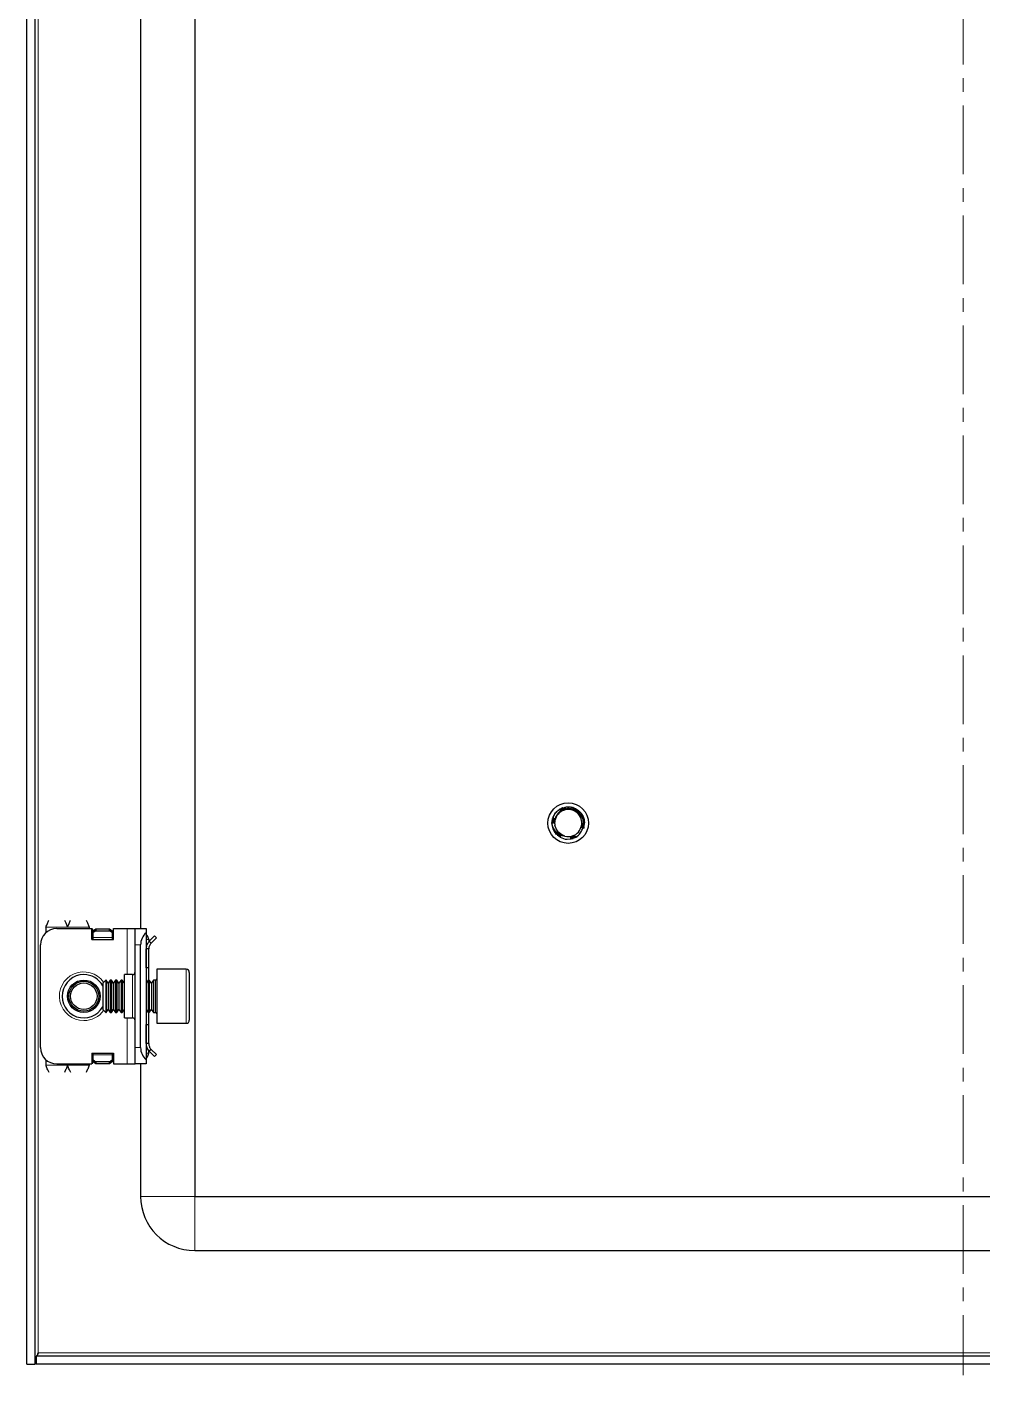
# Model space of a CAD drawing. Header units: millimetres. Extents: x 162 to 1298, y -979 to 1409.
# Drawn here: x 952.2 to 1128.6, y -869 to -619.8 of the extents above; entities that cross this region are included whole.
import ezdxf

# ---------------------------------------------------------------- set-up
doc = ezdxf.new("R2010")
doc.units = ezdxf.units.MM
doc.linetypes.add('CENTERX2', pattern=[20.32, 12.7, -2.54, 2.54, -2.54])
doc.layers.add('FORMAT', color=7, linetype='Continuous')

msp = doc.modelspace()

# ---------------------------------------------------------------- linework, layer by layer
at = {"color": 7, "linetype": 'Continuous', "lineweight": 25}
for p, q in [((952.15, -866.95), (952.15, 1294.05)), ((953.65, -866.95), (953.65, 1294.05)), ((983.15, 1263.05), (983.15, -835.95)), ((973.15, -111.45), (973.15, -786.45)), ((1049.91, -765.02), (1050.03, -764.83)), ((1051.55, -764.01), (1051.51, -764.02)), ((1052.69, -764), (1052.65, -763.99)), ((1052.87, -764.04), (1052.83, -764.03)), ((1053.05, -764.09), (1053.01, -764.08)), ((1053.23, -764.15), (1053.19, -764.13)), ((1053.59, -764.32), (1053.54, -764.29)), ((1053.59, -764.32), (1053.58, -764.42)), ((1053.59, -764.32), (1053.73, -764.43)), ((1053.76, -764.42), (1053.72, -764.39)), ((1053.93, -764.54), (1053.89, -764.51)), ((1053.93, -764.54), (1054.14, -764.72)), ((1054.1, -764.66), (1054.06, -764.63)), ((1054.24, -764.8), (1054.21, -764.77)), ((1049.15, -766.95), (1049.15, -766.95)), ((1049.16, -766.75), (1049.22, -766.44)), ((1049.16, -766.75), (1049.16, -766.8)), ((1049.18, -766.55), (1049.17, -766.6)), ((1049.21, -766.35), (1049.21, -766.39)), ((1049.26, -766.15), (1049.25, -766.2)), ((1049.32, -765.97), (1049.3, -766.01)), ((1049.37, -765.83), (1049.47, -765.65)), ((1049.38, -765.84), (1049.49, -765.65)), ((1049.89, -764.99), (1050.05, -764.86)), ((1054.38, -764.94), (1054.35, -764.91)), ((1054.97, -765.91), (1054.96, -765.9)), ((1055.03, -766.09), (1055.01, -766.05)), ((1055.07, -766.27), (1055.06, -766.22)), ((1055.11, -766.45), (1055.1, -766.41)), ((1055.14, -766.64), (1055.13, -766.6)), ((1055.15, -766.84), (1055.13, -767.08)), ((1055.14, -767.25), (1055.14, -767.2)), ((1055.15, -766.84), (1055.15, -766.79)), ((1055.15, -767.04), (1055.15, -766.99)), ((1049.86, -767.82), (1049.7, -767.41)), ((1049.99, -769.03), (1049.87, -768.9)), ((1049.88, -768.91), (1049.9, -768.93)), ((1049.99, -769.03), (1050.02, -769.07)), ((1050.13, -769.17), (1050.17, -769.2)), ((1050.29, -769.3), (1050.33, -769.33)), ((1050.46, -769.43), (1050.5, -769.45)), ((1053.03, -769.82), (1053.08, -769.8)), ((1053.23, -769.75), (1053.27, -769.73)), ((1053.6, -769.58), (1053.38, -769.66)), ((1053.42, -769.67), (1053.46, -769.65)), ((1053.78, -769.47), (1053.57, -769.59)), ((1053.6, -769.51), (1053.64, -769.55)), ((1053.6, -769.58), (1053.64, -769.55)), ((1055.07, -767.66), (1054.99, -767.89)), ((1055.02, -767.84), (1055.03, -767.8)), ((1055.07, -767.66), (1055.08, -767.61)), ((1055.11, -767.46), (1055.12, -767.41)), ((1051.96, -769.94), (1052.7, -769.88)), ((1052.84, -769.87), (1052.89, -769.86)), ((955.65, -786.2), (955.65, -787.22)), ((957.65, -786.45), (964.15, -786.45)), ((963.65, -786.2), (963.65, -786.45)), ((964.15, -788.45), (964.15, -786.45)), ((964.35, -786.57), (964.15, -786.57)), ((964.35, -788.45), (964.35, -786.57)), ((964.4, -786.83), (964.9, -786.48)), ((964.9, -786.83), (964.4, -787.18)), ((964.4, -787.18), (964.4, -786.83)), ((964.4, -788.1), (964.4, -787.18)), ((964.9, -786.48), (964.9, -786.83)), ((964.9, -786.48), (967.4, -786.48)), ((964.9, -786.83), (967.4, -786.83)), ((967.4, -786.83), (967.4, -786.48)), ((967.4, -786.48), (967.9, -786.83)), ((967.9, -787.18), (967.4, -786.83)), ((967.9, -786.83), (967.9, -787.18)), ((967.9, -787.18), (967.9, -788.1)), ((968.15, -788.45), (968.15, -786.45)), ((968.15, -786.45), (970.65, -786.45)), ((970.65, -786.45), (972.15, -786.45)), ((972.15, -786.45), (974.15, -786.45)), ((972.15, -789.45), (972.15, -786.45)), ((974.15, -786.45), (974.15, -787.22)), ((974.15, -787.22), (974.15, -810.69)), ((954.65, -808.45), (954.65, -789.45)), ((964.15, -788.45), (968.15, -788.45)), ((964.4, -788.45), (964.4, -788.1)), ((967.9, -788.1), (967.9, -788.45)), ((972.15, -808.45), (972.15, -789.45)), ((973.15, -808.45), (973.15, -789.45)), ((974.15, -787.54), (974.36, -787.74)), ((974.65, -788.45), (974.65, -788.91)), ((974.74, -788.79), (975.71, -787.81)), ((975.09, -789.14), (974.74, -788.79)), ((975.09, -789.14), (976.07, -788.17)), ((975.71, -787.81), (976.07, -788.17)), ((974.65, -790.2), (974.15, -790.2)), ((974.15, -793.7), (974.15, -790.2)), ((974.65, -793.7), (974.65, -790.2)), ((974.65, -793.7), (974.15, -793.7)), ((974.65, -795.95), (974.65, -793.7)), ((981.55, -793.95), (976.15, -793.95)), ((976.15, -793.95), (976.15, -803.95)), ((982.15, -794.55), (982.15, -803.35)), ((966.71, -795.95), (966.15, -796.51)), ((966.15, -796.51), (966.15, -801.4)), ((966.76, -795.95), (966.71, -795.95)), ((966.71, -795.95), (966.71, -801.95)), ((967.15, -796.51), (966.76, -795.95)), ((966.76, -795.95), (966.76, -801.48)), ((967.54, -795.95), (967.15, -796.51)), ((967.15, -796.51), (967.15, -801.01)), ((967.76, -795.95), (967.54, -795.95)), ((967.54, -795.95), (967.54, -801.48)), ((968.15, -796.51), (967.76, -795.95)), ((967.76, -795.95), (967.76, -801.48)), ((968.54, -795.95), (968.15, -796.51)), ((968.15, -796.51), (968.15, -801.01)), ((968.76, -795.95), (968.54, -795.95)), ((968.54, -795.95), (968.54, -801.48)), ((969.15, -796.51), (968.76, -795.95)), ((968.76, -795.95), (968.76, -801.48)), ((969.54, -795.95), (969.15, -796.51)), ((969.15, -796.51), (969.15, -801.01)), ((969.76, -795.95), (969.54, -795.95)), ((969.54, -795.95), (969.54, -801.48)), ((970.15, -796.51), (969.76, -795.95)), ((969.76, -795.95), (969.76, -801.48)), ((971.65, -794.95), (970.15, -794.95)), ((970.15, -802.95), (970.15, -794.95)), ((974.54, -795.95), (974.15, -796.51)), ((974.76, -795.95), (974.54, -795.95)), ((974.54, -795.95), (974.54, -801.48)), ((975.15, -796.51), (974.76, -795.95)), ((974.76, -795.95), (974.76, -801.48)), ((975.54, -795.95), (975.15, -796.51)), ((975.15, -796.51), (975.15, -801.01)), ((975.9, -795.95), (975.54, -795.95)), ((975.54, -795.95), (975.54, -801.48)), ((966.15, -801.4), (966.71, -801.95)), ((966.71, -801.95), (966.76, -801.95)), ((966.76, -801.95), (967.15, -801.4)), ((966.76, -801.48), (966.76, -801.95)), ((967.15, -801.01), (967.15, -801.4)), ((967.15, -801.4), (967.54, -801.95)), ((967.54, -801.48), (967.54, -801.95)), ((967.54, -801.95), (967.76, -801.95)), ((967.76, -801.95), (968.15, -801.4)), ((967.76, -801.48), (967.76, -801.95)), ((968.15, -801.01), (968.15, -801.4)), ((968.15, -801.4), (968.54, -801.95)), ((968.54, -801.48), (968.54, -801.95)), ((968.54, -801.95), (968.76, -801.95)), ((968.76, -801.95), (969.15, -801.4)), ((968.76, -801.48), (968.76, -801.95)), ((969.15, -801.01), (969.15, -801.4)), ((969.15, -801.4), (969.54, -801.95)), ((969.54, -801.48), (969.54, -801.95)), ((969.54, -801.95), (969.76, -801.95)), ((969.76, -801.95), (970.15, -801.4)), ((969.76, -801.48), (969.76, -801.95)), ((974.15, -801.4), (974.54, -801.95)), ((974.54, -801.48), (974.54, -801.95)), ((974.54, -801.95), (974.76, -801.95)), ((974.65, -804.2), (974.65, -801.95)), ((974.76, -801.95), (975.15, -801.4)), ((974.76, -801.48), (974.76, -801.95)), ((975.15, -801.01), (975.15, -801.4)), ((975.15, -801.4), (975.54, -801.95)), ((975.54, -801.48), (975.54, -801.95)), ((975.54, -801.95), (975.9, -801.95)), ((970.15, -802.95), (971.65, -802.95)), ((974.15, -804.2), (974.65, -804.2)), ((974.15, -807.7), (974.15, -804.2)), ((974.65, -807.7), (974.65, -804.2)), ((976.15, -803.95), (981.55, -803.95)), ((964.15, -809.45), (964.15, -811.45)), ((964.15, -809.45), (968.15, -809.45)), ((964.35, -811.33), (964.35, -809.45)), ((964.4, -809.8), (964.4, -809.45)), ((967.9, -809.45), (967.9, -809.8)), ((968.15, -809.45), (968.15, -811.45)), ((972.15, -811.45), (972.15, -808.45)), ((974.65, -807.7), (974.15, -807.7)), ((974.65, -809.45), (974.65, -809.06)), ((975.09, -808.76), (974.74, -809.12)), ((974.74, -809.12), (975.71, -810.09)), ((975.09, -808.76), (976.07, -809.74)), ((955.65, -810.69), (955.65, -811.7)), ((957.65, -811.45), (964.15, -811.45)), ((963.65, -811.45), (963.65, -811.7)), ((964.15, -811.33), (964.35, -811.33)), ((964.4, -810.72), (964.4, -809.8)), ((964.4, -810.72), (964.9, -811.07)), ((964.4, -811.07), (964.4, -810.72)), ((964.9, -811.43), (964.4, -811.07)), ((967.4, -811.07), (964.9, -811.07)), ((964.9, -811.07), (964.9, -811.43)), ((967.4, -811.43), (964.9, -811.43)), ((967.4, -811.07), (967.9, -810.72)), ((967.4, -811.43), (967.4, -811.07)), ((967.9, -811.07), (967.4, -811.43)), ((967.9, -809.8), (967.9, -810.72)), ((967.9, -810.72), (967.9, -811.07)), ((968.15, -811.45), (970.65, -811.45)), ((970.65, -811.45), (972.15, -811.45)), ((974.15, -811.45), (972.15, -811.45)), ((973.15, -811.45), (973.15, -835.95)), ((974.36, -810.16), (974.15, -810.37)), ((974.15, -810.69), (974.15, -811.45)), ((975.71, -810.09), (976.07, -809.74)), ((983.15, -835.95), (1267.15, -835.95)), ((983.15, -845.95), (1267.15, -845.95)), ((952.15, -866.95), (953.65, -866.95)), ((953.85, -865.45), (953.85, -866.95)), ((1296.45, -865.45), (953.85, -865.45)), ((1296.45, -866.95), (953.85, -866.95)), ((954.01, -865.45), (954.25, -864.85))]:
    msp.add_line(p, q, dxfattribs=at)
at = {"color": 8, "linetype": 'Continuous', "lineweight": 18}
for p, q in [((954.25, -864.85), (954.25, 1291.95)), ((955.65, -786.2), (959.65, -786.2)), ((959.65, -786.2), (963.65, -786.2)), ((970.65, -794.95), (970.65, -786.45)), ((967.9, -788.1), (964.4, -788.1)), ((973.15, -789.45), (972.15, -789.45)), ((974.15, -787.95), (974.36, -787.74)), ((974.15, -788.45), (974.65, -788.45)), ((981.55, -803.95), (981.55, -793.95)), ((971.65, -802.95), (971.65, -794.95)), ((975.9, -797.33), (975.9, -795.95)), ((975.9, -801.95), (975.9, -797.33)), ((970.65, -811.45), (970.65, -802.95)), ((972.15, -808.45), (973.15, -808.45)), ((974.15, -809.45), (974.65, -809.45)), ((955.65, -811.7), (959.65, -811.7)), ((963.65, -811.7), (959.65, -811.7)), ((964.4, -809.8), (967.9, -809.8)), ((974.15, -809.95), (974.36, -810.16)), ((983.15, -835.95), (973.15, -835.95)), ((983.15, -835.95), (983.15, -845.95)), ((1296.05, -864.85), (954.25, -864.85))]:
    msp.add_line(p, q, dxfattribs=at)
at = {"color": 7, "linetype": 'Continuous', "lineweight": 25}
for centre, radius in [((1052.15, -766.95), 3.75), ((962.65, -798.95), 3), ((962.65, -798.95), 2.76), ((962.65, -798.95), 2.45)]:
    msp.add_circle(centre, radius, dxfattribs=at)
for centre, radius, start, end in [((1052.15, -766.95), 2.5, 108.5944, 168.5944), ((1052.15, -766.95), 2.5, 48.5944, 108.5944), ((1052.15, -766.95), 3, 180, 220.7437), ((1052.15, -766.95), 2.5, 168.5944, 190.5165), ((1052.15, -766.95), 2.5, 348.5944, 48.5944), ((1052.15, -766.95), 3, 239.9286, 266.2193), ((1052.15, -766.95), 2.5, 255.8881, 288.5944), ((1052.15, -766.95), 2.5, 288.5944, 348.5944), ((957.65, -789.45), 3, 90, 180), ((976.15, -789.45), 3, 131.8103, 180), ((973.65, -788.45), 1, 360, 45), ((971.65, -794.45), 0.5, 270, 0), ((981.55, -794.55), 0.6, 0, 90), ((962.65, -798.95), 4, 90, 331.045), ((962.65, -798.95), 4, 28.955, 90), ((975.9, -795.7), 0.25, 270, 0), ((975.9, -802.2), 0.25, 360, 90), ((971.65, -803.45), 0.5, 360, 90), ((981.55, -803.35), 0.6, 270, 360), ((957.65, -808.45), 3, 180, 270), ((976.15, -808.45), 3, 180, 228.1897), ((973.65, -809.45), 1, 315, 360), ((983.15, -835.95), 10, 180, 270)]:
    msp.add_arc(centre, radius, start, end, dxfattribs=at)
at = {"color": 8, "linetype": 'Continuous', "lineweight": 18}
for start, end in [(35.4622, 270), (270, 324.5378)]:
    msp.add_arc((962.65, -798.95), 4.5, start, end, dxfattribs=at)
at = {"color": 7, "linetype": 'Continuous', "lineweight": 25}
for points, knots in [([(1049.32, -765.97), (1049.53, -765.55), (1049.84, -764.9), (1050.43, -764.5), (1050.63, -764.37)], [0, 0, 0, 0, 0.657042, 1, 1, 1, 1]), ([(1049.6, -765.43), (1049.62, -765.38), (1049.73, -765.08), (1049.97, -764.87), (1050.18, -764.7)], [0, 0, 0, 0, 0.171865, 1, 1, 1, 1]), ([(1050.99, -764.59), (1050.93, -764.63), (1050.61, -764.81), (1050.11, -765.28), (1049.81, -765.86), (1049.72, -766.2), (1049.7, -766.26)], [0, 0, 0, 0, 0.104785, 0.513079, 0.918136, 1, 1, 1, 1]), ([(1050.15, -764.72), (1050.14, -764.73), (1050.13, -764.74), (1050.12, -764.75), (1050.11, -764.75)], [0, 0, 0, 0, 0.485158, 1, 1, 1, 1]), ([(1050.29, -764.6), (1050.28, -764.6), (1050.27, -764.61), (1050.26, -764.62), (1050.25, -764.63)], [0, 0, 0, 0, 0.4845464, 1, 1, 1, 1]), ([(1050.45, -764.48), (1050.44, -764.49), (1050.43, -764.5), (1050.41, -764.51), (1050.41, -764.51)], [0, 0, 0, 0, 0.4826873, 1, 1, 1, 1]), ([(1050.45, -764.48), (1050.46, -764.48), (1050.51, -764.44), (1050.56, -764.42), (1050.61, -764.4)], [0, 0, 0, 0, 0.230751, 1, 1, 1, 1]), ([(1050.62, -764.37), (1050.61, -764.38), (1050.6, -764.39), (1050.58, -764.4), (1050.57, -764.4)], [0, 0, 0, 0, 0.4801941, 1, 1, 1, 1]), ([(1050.62, -764.37), (1050.65, -764.39), (1050.71, -764.43), (1050.78, -764.5), (1050.81, -764.55), (1050.83, -764.57)], [0, 0, 0, 0, 0.362858, 0.693435, 1, 1, 1, 1]), ([(1050.98, -764.64), (1050.96, -764.63), (1050.92, -764.62), (1050.86, -764.59), (1050.78, -764.54), (1050.69, -764.47), (1050.65, -764.41), (1050.63, -764.37)], [0, 0, 0, 0, 0.084477, 0.253367, 0.470159, 0.686909, 1, 1, 1, 1]), ([(1050.8, -764.28), (1050.79, -764.28), (1050.77, -764.29), (1050.76, -764.29), (1050.75, -764.3)], [0, 0, 0, 0, 0.477867, 1, 1, 1, 1]), ([(1050.91, -764.58), (1050.91, -764.56), (1050.9, -764.51), (1050.86, -764.44), (1050.81, -764.36), (1050.77, -764.32), (1050.75, -764.3)], [0, 0, 0, 0, 0.154183, 0.462567, 0.728091, 1, 1, 1, 1]), ([(1050.8, -764.28), (1050.83, -764.3), (1050.88, -764.34), (1050.95, -764.41), (1050.99, -764.49), (1051.02, -764.55), (1051.03, -764.59), (1051.03, -764.6)], [0, 0, 0, 0, 0.260762, 0.494805, 0.723794, 0.94279, 1, 1, 1, 1]), ([(1050.98, -764.19), (1050.98, -764.19), (1050.96, -764.2), (1050.95, -764.2), (1050.94, -764.21)], [0, 0, 0, 0, 0.4764859, 1, 1, 1, 1]), ([(1051.07, -764.6), (1051.07, -764.59), (1051.08, -764.53), (1051.07, -764.45), (1051.04, -764.36), (1050.99, -764.28), (1050.96, -764.23), (1050.94, -764.21)], [0, 0, 0, 0, 0.114393, 0.350182, 0.585971, 0.790611, 1, 1, 1, 1]), ([(1050.98, -764.19), (1051, -764.18), (1051.06, -764.15), (1051.13, -764.14), (1051.18, -764.13)], [0, 0, 0, 0, 0.301025, 1, 1, 1, 1]), ([(1050.98, -764.19), (1051.01, -764.21), (1051.06, -764.26), (1051.12, -764.34), (1051.16, -764.42), (1051.18, -764.5), (1051.19, -764.57), (1051.18, -764.6), (1051.18, -764.61)], [0, 0, 0, 0, 0.218347, 0.41099, 0.598711, 0.777744, 0.945667, 1, 1, 1, 1]), ([(1051.36, -764.58), (1051.34, -764.59), (1051.29, -764.6), (1051.22, -764.61), (1051.12, -764.61), (1051.05, -764.6), (1051.01, -764.59), (1050.99, -764.59)], [0, 0, 0, 0, 0.099011, 0.388276, 0.61301, 0.895384, 1, 1, 1, 1]), ([(1051.18, -764.11), (1051.17, -764.12), (1051.15, -764.12), (1051.14, -764.13), (1051.13, -764.13)], [0, 0, 0, 0, 0.476579, 1, 1, 1, 1]), ([(1051.21, -764.61), (1051.21, -764.61), (1051.22, -764.57), (1051.23, -764.5), (1051.23, -764.4), (1051.21, -764.3), (1051.18, -764.21), (1051.15, -764.16), (1051.13, -764.13)], [0, 0, 0, 0, 0.019058, 0.219488, 0.419831, 0.620151, 0.807785, 1, 1, 1, 1]), ([(1051.18, -764.11), (1051.2, -764.14), (1051.25, -764.19), (1051.29, -764.28), (1051.32, -764.36), (1051.33, -764.44), (1051.32, -764.51), (1051.31, -764.55), (1051.3, -764.57)], [0, 0, 0, 0, 0.213002, 0.396975, 0.575181, 0.744364, 0.902779, 1, 1, 1, 1]), ([(1051.37, -764.06), (1051.36, -764.06), (1051.35, -764.06), (1051.33, -764.07), (1051.32, -764.07)], [0, 0, 0, 0, 0.478977, 1, 1, 1, 1]), ([(1051.33, -764.57), (1051.34, -764.54), (1051.36, -764.49), (1051.38, -764.4), (1051.38, -764.31), (1051.38, -764.2), (1051.34, -764.12), (1051.32, -764.07)], [0, 0, 0, 0, 0.147065, 0.321231, 0.495346, 0.669443, 1, 1, 1, 1]), ([(1051.62, -764.35), (1051.61, -764.36), (1051.59, -764.41), (1051.53, -764.49), (1051.44, -764.55), (1051.38, -764.57), (1051.36, -764.58)], [0, 0, 0, 0, 0.153621, 0.528305, 0.811762, 1, 1, 1, 1]), ([(1051.37, -764.06), (1051.39, -764.09), (1051.42, -764.14), (1051.45, -764.23), (1051.47, -764.31), (1051.46, -764.39), (1051.45, -764.47), (1051.42, -764.52), (1051.4, -764.56), (1051.39, -764.57)], [0, 0, 0, 0, 0.195461, 0.359649, 0.517607, 0.666788, 0.806268, 0.936243, 1, 1, 1, 1]), ([(1051.44, -764.51), (1051.44, -764.51), (1051.48, -764.47), (1051.51, -764.39), (1051.53, -764.27), (1051.54, -764.18), (1051.53, -764.1), (1051.52, -764.05), (1051.51, -764.02)], [0, 0, 0, 0, 0.0013127, 0.3095816, 0.4937306, 0.6778354, 0.8376628, 1, 1, 1, 1]), ([(1051.55, -764.01), (1051.57, -764.04), (1051.59, -764.09), (1051.61, -764.18), (1051.61, -764.26), (1051.59, -764.33), (1051.56, -764.42), (1051.51, -764.48), (1051.48, -764.52)], [0, 0, 0, 0, 0.162579, 0.32416, 0.478216, 0.623372, 0.759205, 1, 1, 1, 1]), ([(1051.48, -764.52), (1051.5, -764.5), (1051.55, -764.46), (1051.59, -764.4), (1051.62, -764.36), (1051.62, -764.35)], [0, 0, 0, 0, 0.41332, 0.833507, 1, 1, 1, 1]), ([(1051.51, -764.03), (1051.53, -764.02), (1051.65, -763.98), (1051.78, -763.97), (1051.89, -763.96)], [0, 0, 0, 0, 0.169871, 1, 1, 1, 1]), ([(1051.55, -764.01), (1051.58, -764.01), (1051.91, -763.94), (1052.54, -763.93), (1053.2, -764.12), (1053.54, -764.29), (1053.6, -764.32)], [0, 0, 0, 0, 0.044285, 0.46488, 0.894202, 1, 1, 1, 1]), ([(1053.6, -764.63), (1053.54, -764.6), (1053.21, -764.42), (1052.54, -764.24), (1051.92, -764.28), (1051.62, -764.35), (1051.62, -764.35)], [0, 0, 0, 0, 0.102158, 0.551599, 0.99962, 1, 1, 1, 1]), ([(1051.99, -763.98), (1052.05, -763.97), (1052.22, -763.94), (1052.39, -763.96), (1052.5, -763.97)], [0, 0, 0, 0, 0.399625, 1, 1, 1, 1]), ([(1052.65, -764.01), (1052.7, -764.01), (1052.85, -764.02), (1052.99, -764.07), (1053.09, -764.1)], [0, 0, 0, 0, 0.3533163, 1, 1, 1, 1]), ([(1053.52, -764.61), (1053.52, -764.6), (1053.52, -764.57), (1053.53, -764.5), (1053.55, -764.41), (1053.59, -764.35), (1053.6, -764.32)], [0, 0, 0, 0, 0.058255, 0.305509, 0.64716, 1, 1, 1, 1]), ([(1053.6, -764.63), (1053.62, -764.61), (1053.66, -764.56), (1053.7, -764.48), (1053.71, -764.42), (1053.72, -764.39)], [0, 0, 0, 0, 0.3515094, 0.6718605, 1, 1, 1, 1]), ([(1053.81, -765.08), (1053.8, -765.07), (1053.76, -765.03), (1053.71, -764.97), (1053.66, -764.89), (1053.63, -764.8), (1053.61, -764.71), (1053.6, -764.66), (1053.6, -764.63)], [0, 0, 0, 0, 0.066273, 0.267344, 0.423096, 0.618734, 0.814089, 1, 1, 1, 1]), ([(1053.76, -764.42), (1053.76, -764.46), (1053.75, -764.52), (1053.72, -764.62), (1053.68, -764.7), (1053.64, -764.75), (1053.62, -764.77), (1053.62, -764.77)], [0, 0, 0, 0, 0.275174, 0.522846, 0.765225, 0.99702, 1, 1, 1, 1]), ([(1053.64, -764.82), (1053.65, -764.81), (1053.69, -764.79), (1053.75, -764.74), (1053.82, -764.67), (1053.86, -764.59), (1053.88, -764.53), (1053.89, -764.51)], [0, 0, 0, 0, 0.084965, 0.329338, 0.573716, 0.784411, 1, 1, 1, 1]), ([(1053.93, -764.54), (1053.93, -764.57), (1053.92, -764.64), (1053.88, -764.73), (1053.83, -764.81), (1053.76, -764.86), (1053.72, -764.9), (1053.69, -764.91), (1053.68, -764.92)], [0, 0, 0, 0, 0.222831, 0.420099, 0.612409, 0.79585, 0.967895, 1, 1, 1, 1]), ([(1053.7, -764.94), (1053.7, -764.94), (1053.73, -764.94), (1053.8, -764.91), (1053.88, -764.85), (1053.96, -764.79), (1054.02, -764.72), (1054.04, -764.66), (1054.06, -764.63)], [0, 0, 0, 0, 0.0026927, 0.2082095, 0.4136415, 0.6190567, 0.807274, 1, 1, 1, 1]), ([(1054.1, -764.66), (1054.08, -764.7), (1054.07, -764.76), (1054.02, -764.85), (1053.96, -764.91), (1053.89, -764.96), (1053.84, -765), (1053.8, -765), (1053.79, -765.01)], [0, 0, 0, 0, 0.219212, 0.409339, 0.593597, 0.768568, 0.932394, 1, 1, 1, 1]), ([(1053.8, -765.03), (1053.83, -765.02), (1053.9, -765.01), (1053.99, -764.97), (1054.07, -764.92), (1054.15, -764.85), (1054.19, -764.8), (1054.21, -764.77)], [0, 0, 0, 0, 0.190996, 0.383798, 0.576553, 0.78528, 1, 1, 1, 1]), ([(1054.24, -764.8), (1054.23, -764.83), (1054.2, -764.89), (1054.14, -764.97), (1054.08, -765.02), (1054.01, -765.06), (1053.94, -765.09), (1053.89, -765.09), (1053.87, -765.09)], [0, 0, 0, 0, 0.211659, 0.390361, 0.562352, 0.724819, 0.876696, 1, 1, 1, 1]), ([(1049.64, -766.66), (1049.64, -766.68), (1049.62, -766.71), (1049.58, -766.76), (1049.53, -766.81), (1049.46, -766.86), (1049.38, -766.91), (1049.3, -766.93), (1049.22, -766.95), (1049.18, -766.95), (1049.15, -766.95)], [0, 0, 0, 0, 0.060221, 0.18113, 0.301988, 0.42281, 0.589437, 0.75603, 0.87711, 1, 1, 1, 1]), ([(1049.15, -766.96), (1049.15, -766.91), (1049.15, -766.83), (1049.17, -766.76), (1049.17, -766.73)], [0, 0, 0, 0, 0.659859, 1, 1, 1, 1]), ([(1049.15, -766.96), (1049.18, -766.94), (1049.25, -766.91), (1049.34, -766.88), (1049.4, -766.88), (1049.43, -766.88)], [0, 0, 0, 0, 0.371226, 0.708872, 1, 1, 1, 1]), ([(1050.08, -768.73), (1050.06, -768.71), (1049.81, -768.49), (1049.47, -768.03), (1049.23, -767.42), (1049.17, -767.07), (1049.15, -766.95)], [0, 0, 0, 0, 0.050685, 0.485619, 0.826643, 1, 1, 1, 1]), ([(1049.16, -766.75), (1049.19, -766.74), (1049.26, -766.71), (1049.35, -766.69), (1049.44, -766.69), (1049.53, -766.71), (1049.57, -766.73), (1049.6, -766.74)], [0, 0, 0, 0, 0.235039, 0.445532, 0.651268, 0.847853, 1, 1, 1, 1]), ([(1049.51, -766.82), (1049.48, -766.81), (1049.42, -766.79), (1049.33, -766.78), (1049.24, -766.78), (1049.19, -766.8), (1049.16, -766.8)], [0, 0, 0, 0, 0.237597, 0.516729, 0.755527, 1, 1, 1, 1]), ([(1049.62, -766.71), (1049.59, -766.69), (1049.54, -766.65), (1049.45, -766.61), (1049.35, -766.59), (1049.26, -766.58), (1049.2, -766.59), (1049.17, -766.6)], [0, 0, 0, 0, 0.189173, 0.404697, 0.62022, 0.807935, 1, 1, 1, 1]), ([(1049.18, -766.55), (1049.21, -766.54), (1049.28, -766.52), (1049.38, -766.51), (1049.47, -766.52), (1049.55, -766.54), (1049.61, -766.57), (1049.64, -766.6), (1049.65, -766.61)], [0, 0, 0, 0, 0.214065, 0.402363, 0.585629, 0.760234, 0.923894, 1, 1, 1, 1]), ([(1049.21, -766.35), (1049.22, -766.29), (1049.24, -766.21), (1049.27, -766.14), (1049.28, -766.12)], [0, 0, 0, 0, 0.6579883, 1, 1, 1, 1]), ([(1049.21, -766.35), (1049.25, -766.34), (1049.32, -766.33), (1049.41, -766.33), (1049.5, -766.35), (1049.57, -766.39), (1049.63, -766.43), (1049.66, -766.47), (1049.68, -766.48)], [0, 0, 0, 0, 0.208898, 0.388587, 0.562428, 0.727295, 0.881578, 1, 1, 1, 1]), ([(1049.67, -766.6), (1049.67, -766.59), (1049.64, -766.55), (1049.57, -766.5), (1049.49, -766.45), (1049.4, -766.41), (1049.3, -766.39), (1049.24, -766.39), (1049.21, -766.39)], [0, 0, 0, 0, 0.069872, 0.258455, 0.446951, 0.635422, 0.81547, 1, 1, 1, 1]), ([(1049.68, -766.45), (1049.67, -766.43), (1049.63, -766.39), (1049.57, -766.33), (1049.5, -766.28), (1049.42, -766.24), (1049.34, -766.21), (1049.28, -766.2), (1049.25, -766.2)], [0, 0, 0, 0, 0.137266, 0.30795, 0.478578, 0.649185, 0.822833, 1, 1, 1, 1]), ([(1049.26, -766.15), (1049.29, -766.15), (1049.35, -766.15), (1049.44, -766.16), (1049.52, -766.19), (1049.59, -766.24), (1049.64, -766.29), (1049.68, -766.34), (1049.7, -766.38), (1049.71, -766.4)], [0, 0, 0, 0, 0.165667, 0.330522, 0.488809, 0.638525, 0.778629, 0.909213, 1, 1, 1, 1]), ([(1049.68, -766.31), (1049.67, -766.3), (1049.65, -766.26), (1049.6, -766.19), (1049.53, -766.12), (1049.45, -766.07), (1049.38, -766.03), (1049.33, -766.02), (1049.3, -766.01)], [0, 0, 0, 0, 0.076151, 0.276704, 0.47712, 0.677473, 0.837574, 1, 1, 1, 1]), ([(1049.32, -765.97), (1049.35, -765.97), (1049.4, -765.98), (1049.48, -766.01), (1049.55, -766.05), (1049.61, -766.11), (1049.66, -766.17), (1049.69, -766.23), (1049.71, -766.28), (1049.71, -766.32), (1049.71, -766.33)], [0, 0, 0, 0, 0.154027, 0.307095, 0.452862, 0.590123, 0.718565, 0.838856, 0.95247, 1, 1, 1, 1]), ([(1049.39, -765.84), (1049.41, -765.78), (1049.44, -765.65), (1049.5, -765.54), (1049.54, -765.48)], [0, 0, 0, 0, 0.462482, 1, 1, 1, 1]), ([(1049.52, -765.56), (1049.55, -765.49), (1049.63, -765.28), (1049.79, -765.12), (1049.9, -765.02)], [0, 0, 0, 0, 0.333789, 1, 1, 1, 1]), ([(1049.64, -766.62), (1049.64, -766.73), (1049.62, -766.99), (1049.67, -767.25), (1049.7, -767.41)], [0, 0, 0, 0, 0.408521, 1, 1, 1, 1]), ([(1049.7, -766.46), (1049.7, -766.47), (1049.69, -766.51), (1049.67, -766.57), (1049.65, -766.61), (1049.64, -766.62)], [0, 0, 0, 0, 0.157682, 0.8030401, 1, 1, 1, 1]), ([(1049.7, -766.26), (1049.71, -766.3), (1049.72, -766.36), (1049.71, -766.43), (1049.7, -766.46)], [0, 0, 0, 0, 0.544473, 1, 1, 1, 1]), ([(1049.89, -764.99), (1049.88, -764.99), (1049.87, -765.01), (1049.85, -765.03), (1049.84, -765.04)], [0, 0, 0, 0, 0.296796, 1, 1, 1, 1]), ([(1050.01, -764.85), (1050.01, -764.86), (1050, -764.87), (1049.99, -764.88), (1049.98, -764.88)], [0, 0, 0, 0, 0.4842322, 1, 1, 1, 1]), ([(1054.25, -765.16), (1054.25, -765.16), (1054.22, -765.17), (1054.17, -765.19), (1054.08, -765.2), (1053.98, -765.18), (1053.88, -765.13), (1053.83, -765.09), (1053.81, -765.08)], [0, 0, 0, 0, 0.045866, 0.230744, 0.387461, 0.658246, 0.861978, 1, 1, 1, 1]), ([(1053.89, -765.11), (1053.9, -765.11), (1053.96, -765.11), (1054.06, -765.09), (1054.17, -765.05), (1054.26, -764.99), (1054.32, -764.94), (1054.35, -764.91)], [0, 0, 0, 0, 0.046579, 0.362688, 0.551736, 0.740753, 1, 1, 1, 1]), ([(1053.89, -765.14), (1053.92, -765.15), (1053.98, -765.17), (1054.08, -765.18), (1054.17, -765.18), (1054.23, -765.16), (1054.25, -765.16)], [0, 0, 0, 0, 0.251795, 0.502165, 0.752314, 1, 1, 1, 1]), ([(1054.38, -764.94), (1054.36, -764.96), (1054.33, -765.01), (1054.27, -765.07), (1054.2, -765.12), (1054.12, -765.14), (1054.05, -765.16), (1053.99, -765.16), (1053.95, -765.15), (1053.93, -765.15)], [0, 0, 0, 0, 0.169226, 0.337427, 0.497935, 0.649179, 0.790582, 0.922688, 1, 1, 1, 1]), ([(1054.99, -766.99), (1054.99, -766.92), (1054.97, -766.52), (1054.79, -765.85), (1054.42, -765.38), (1054.25, -765.16)], [0, 0, 0, 0, 0.108003, 0.585763, 1, 1, 1, 1]), ([(1054.38, -764.94), (1054.5, -765.09), (1054.78, -765.44), (1055.07, -766.1), (1055.13, -766.61), (1055.15, -766.86)], [0, 0, 0, 0, 0.274163, 0.639603, 1, 1, 1, 1]), ([(1054.46, -765.07), (1054.5, -765.11), (1054.64, -765.24), (1054.74, -765.42), (1054.8, -765.54)], [0, 0, 0, 0, 0.288707, 1, 1, 1, 1]), ([(1054.6, -767.45), (1054.61, -767.42), (1054.63, -767.34), (1054.69, -767.24), (1054.75, -767.15), (1054.82, -767.09), (1054.89, -767.04), (1054.95, -767.01), (1054.98, -766.99), (1054.99, -766.99)], [0, 0, 0, 0, 0.125166, 0.336769, 0.488675, 0.640371, 0.791962, 0.943503, 1, 1, 1, 1]), ([(1054.68, -767.27), (1054.7, -767.29), (1054.75, -767.33), (1054.84, -767.37), (1054.93, -767.4), (1055.03, -767.42), (1055.09, -767.41), (1055.12, -767.41)], [0, 0, 0, 0, 0.19243, 0.403622, 0.614801, 0.805152, 1, 1, 1, 1]), ([(1055.14, -767.25), (1055.1, -767.26), (1055.04, -767.29), (1054.94, -767.3), (1054.85, -767.3), (1054.77, -767.28), (1054.71, -767.26), (1054.69, -767.24), (1054.69, -767.24)], [0, 0, 0, 0, 0.227908, 0.430276, 0.627707, 0.816134, 0.99284, 1, 1, 1, 1]), ([(1054.76, -767.15), (1054.76, -767.15), (1054.8, -767.18), (1054.87, -767.2), (1054.96, -767.22), (1055.06, -767.22), (1055.11, -767.21), (1055.14, -767.2)], [0, 0, 0, 0, 0.050156, 0.304513, 0.55888, 0.776903, 1, 1, 1, 1]), ([(1055.15, -767.04), (1055.12, -767.06), (1055.06, -767.09), (1054.96, -767.11), (1054.88, -767.12), (1054.82, -767.11), (1054.8, -767.11)], [0, 0, 0, 0, 0.293779, 0.558982, 0.818494, 1, 1, 1, 1]), ([(1054.84, -765.65), (1054.86, -765.68), (1054.95, -765.82), (1055, -765.98), (1055.03, -766.11)], [0, 0, 0, 0, 0.192577, 1, 1, 1, 1]), ([(1054.93, -767.02), (1054.95, -767.02), (1054.99, -767.03), (1055.07, -767.02), (1055.12, -767), (1055.15, -766.99)], [0, 0, 0, 0, 0.236131, 0.613435, 1, 1, 1, 1]), ([(1055.04, -766.21), (1055.06, -766.25), (1055.12, -766.4), (1055.13, -766.56), (1055.14, -766.68)], [0, 0, 0, 0, 0.28291, 1, 1, 1, 1]), ([(1051.15, -769.18), (1051.07, -769.15), (1050.75, -768.99), (1050.24, -768.57), (1049.99, -768.07), (1049.86, -767.82)], [0, 0, 0, 0, 0.130652, 0.560007, 1, 1, 1, 1]), ([(1049.88, -768.91), (1049.9, -768.89), (1049.93, -768.84), (1049.99, -768.78), (1050.05, -768.75), (1050.08, -768.74), (1050.08, -768.73)], [0, 0, 0, 0, 0.315056, 0.630194, 0.945514, 1, 1, 1, 1]), ([(1050.44, -768.78), (1050.41, -768.77), (1050.35, -768.76), (1050.27, -768.76), (1050.19, -768.77), (1050.11, -768.79), (1050, -768.84), (1049.93, -768.89), (1049.9, -768.93)], [0, 0, 0, 0, 0.149407, 0.278563, 0.407661, 0.536722, 0.727045, 1, 1, 1, 1]), ([(1049.99, -769.03), (1050.01, -769.01), (1050.04, -768.95), (1050.1, -768.89), (1050.16, -768.84), (1050.23, -768.8), (1050.31, -768.78), (1050.38, -768.77), (1050.43, -768.78), (1050.46, -768.79)], [0, 0, 0, 0, 0.159446, 0.318034, 0.469983, 0.61348, 0.747649, 0.872856, 1, 1, 1, 1]), ([(1050.51, -768.83), (1050.5, -768.83), (1050.47, -768.83), (1050.4, -768.84), (1050.32, -768.86), (1050.23, -768.89), (1050.16, -768.93), (1050.08, -768.99), (1050.05, -769.04), (1050.02, -769.07)], [0, 0, 0, 0, 0.018281, 0.175639, 0.332896, 0.490097, 0.647274, 0.821632, 1, 1, 1, 1]), ([(1050.08, -768.73), (1050.1, -768.73), (1050.14, -768.72), (1050.23, -768.71), (1050.33, -768.72), (1050.42, -768.76), (1050.5, -768.81), (1050.58, -768.9), (1050.65, -769.02), (1050.68, -769.1), (1050.69, -769.14)], [0, 0, 0, 0, 0.073646, 0.169563, 0.351373, 0.438893, 0.519676, 0.682906, 0.8512, 1, 1, 1, 1]), ([(1050.13, -769.17), (1050.15, -769.14), (1050.17, -769.07), (1050.23, -769), (1050.29, -768.94), (1050.35, -768.89), (1050.43, -768.86), (1050.49, -768.84), (1050.52, -768.84), (1050.52, -768.84)], [0, 0, 0, 0, 0.198035, 0.367663, 0.531495, 0.686664, 0.831818, 0.981917, 1, 1, 1, 1]), ([(1050.58, -768.91), (1050.57, -768.91), (1050.53, -768.92), (1050.46, -768.94), (1050.37, -768.99), (1050.29, -769.05), (1050.22, -769.12), (1050.19, -769.17), (1050.17, -769.2)], [0, 0, 0, 0, 0.0505, 0.241124, 0.431653, 0.622154, 0.808692, 1, 1, 1, 1]), ([(1050.29, -769.3), (1050.3, -769.27), (1050.31, -769.2), (1050.36, -769.12), (1050.41, -769.04), (1050.48, -768.99), (1050.54, -768.95), (1050.58, -768.94), (1050.6, -768.93)], [0, 0, 0, 0, 0.209239, 0.392702, 0.571062, 0.740844, 0.899958, 1, 1, 1, 1]), ([(1050.65, -769.01), (1050.62, -769.03), (1050.56, -769.05), (1050.49, -769.11), (1050.42, -769.17), (1050.36, -769.25), (1050.34, -769.31), (1050.33, -769.33)], [0, 0, 0, 0, 0.172104, 0.391099, 0.610089, 0.802801, 1, 1, 1, 1]), ([(1050.46, -769.43), (1050.46, -769.39), (1050.47, -769.32), (1050.5, -769.23), (1050.55, -769.15), (1050.6, -769.09), (1050.64, -769.06), (1050.66, -769.05)], [0, 0, 0, 0, 0.240212, 0.454711, 0.664287, 0.864517, 1, 1, 1, 1]), ([(1050.69, -769.16), (1050.67, -769.18), (1050.62, -769.22), (1050.57, -769.29), (1050.52, -769.37), (1050.51, -769.43), (1050.5, -769.45)], [0, 0, 0, 0, 0.228254, 0.510351, 0.752319, 1, 1, 1, 1]), ([(1050.63, -769.54), (1050.63, -769.5), (1050.63, -769.43), (1050.66, -769.34), (1050.69, -769.28), (1050.71, -769.25), (1050.71, -769.25)], [0, 0, 0, 0, 0.357139, 0.680979, 0.998183, 1, 1, 1, 1]), ([(1050.69, -769.14), (1050.69, -769.15), (1050.7, -769.2), (1050.71, -769.28), (1050.71, -769.37), (1050.69, -769.46), (1050.66, -769.52), (1050.65, -769.55)], [0, 0, 0, 0, 0.113604, 0.31095, 0.508229, 0.75166, 1, 1, 1, 1]), ([(1051.54, -769.38), (1051.26, -769.32), (1050.96, -769.27), (1050.7, -769.14), (1050.69, -769.14)], [0, 0, 0, 0, 0.965671, 1, 1, 1, 1]), ([(1051.54, -769.38), (1051.45, -769.34), (1051.31, -769.28), (1051.19, -769.21), (1051.15, -769.18)], [0, 0, 0, 0, 0.681733, 1, 1, 1, 1]), ([(1052.7, -769.88), (1052.69, -769.86), (1052.67, -769.81), (1052.66, -769.74), (1052.66, -769.65), (1052.67, -769.58), (1052.71, -769.5), (1052.77, -769.42), (1052.87, -769.35), (1052.93, -769.33), (1052.95, -769.32)], [0, 0, 0, 0, 0.098631, 0.238541, 0.378532, 0.49895, 0.601027, 0.777401, 0.9101, 1, 1, 1, 1]), ([(1052.85, -769.37), (1052.85, -769.37), (1052.82, -769.4), (1052.78, -769.46), (1052.74, -769.54), (1052.71, -769.63), (1052.69, -769.72), (1052.69, -769.81), (1052.7, -769.86), (1052.7, -769.88)], [0, 0, 0, 0, 0.036757, 0.196192, 0.355485, 0.51469, 0.719746, 0.882005, 1, 1, 1, 1]), ([(1052.84, -769.87), (1052.83, -769.84), (1052.8, -769.79), (1052.78, -769.71), (1052.77, -769.63), (1052.78, -769.55), (1052.8, -769.45), (1052.84, -769.39), (1052.87, -769.36)], [0, 0, 0, 0, 0.16279, 0.324686, 0.479688, 0.626058, 0.76302, 1, 1, 1, 1]), ([(1052.93, -769.34), (1052.92, -769.36), (1052.89, -769.41), (1052.86, -769.5), (1052.85, -769.6), (1052.85, -769.72), (1052.87, -769.81), (1052.89, -769.86)], [0, 0, 0, 0, 0.1328601, 0.2910597, 0.4910066, 0.6908897, 1, 1, 1, 1]), ([(1053.03, -769.82), (1053.01, -769.79), (1052.97, -769.74), (1052.93, -769.65), (1052.91, -769.57), (1052.91, -769.49), (1052.92, -769.41), (1052.94, -769.35), (1052.95, -769.33), (1052.96, -769.32)], [0, 0, 0, 0, 0.198483, 0.367712, 0.531083, 0.685778, 0.830503, 0.965152, 1, 1, 1, 1]), ([(1052.95, -769.32), (1052.96, -769.32), (1053.01, -769.3), (1053.09, -769.29), (1053.19, -769.29), (1053.28, -769.3), (1053.37, -769.33), (1053.44, -769.36), (1053.52, -769.41), (1053.58, -769.46), (1053.61, -769.49), (1053.62, -769.5)], [0, 0, 0, 0, 0.04296, 0.1733, 0.274263, 0.401081, 0.527716, 0.654259, 0.780759, 0.936852, 1, 1, 1, 1]), ([(1053.04, -769.3), (1053.04, -769.31), (1053.02, -769.35), (1053.01, -769.42), (1053, -769.52), (1053.01, -769.62), (1053.03, -769.72), (1053.06, -769.77), (1053.08, -769.8)], [0, 0, 0, 0, 0.043388, 0.23288, 0.422274, 0.611632, 0.803279, 1, 1, 1, 1]), ([(1053.23, -769.75), (1053.2, -769.73), (1053.15, -769.68), (1053.1, -769.6), (1053.07, -769.52), (1053.05, -769.43), (1053.05, -769.36), (1053.06, -769.31), (1053.07, -769.3)], [0, 0, 0, 0, 0.208724, 0.39105, 0.568219, 0.73683, 0.894853, 1, 1, 1, 1]), ([(1053.16, -769.29), (1053.16, -769.32), (1053.15, -769.38), (1053.16, -769.48), (1053.18, -769.58), (1053.22, -769.66), (1053.25, -769.71), (1053.27, -769.73)], [0, 0, 0, 0, 0.181695, 0.396783, 0.61186, 0.803681, 1, 1, 1, 1]), ([(1053.42, -769.67), (1053.39, -769.65), (1053.33, -769.61), (1053.27, -769.53), (1053.23, -769.45), (1053.2, -769.37), (1053.2, -769.32), (1053.2, -769.29)], [0, 0, 0, 0, 0.234253, 0.442787, 0.646465, 0.841043, 1, 1, 1, 1]), ([(1053.31, -769.31), (1053.31, -769.31), (1053.31, -769.35), (1053.32, -769.42), (1053.36, -769.51), (1053.4, -769.59), (1053.44, -769.63), (1053.46, -769.65)], [0, 0, 0, 0, 0.00279, 0.269575, 0.536371, 0.765499, 1, 1, 1, 1]), ([(1053.6, -769.58), (1053.57, -769.56), (1053.51, -769.52), (1053.44, -769.45), (1053.4, -769.39), (1053.38, -769.35), (1053.38, -769.34)], [0, 0, 0, 0, 0.319514, 0.608493, 0.891527, 1, 1, 1, 1]), ([(1053.62, -769.5), (1053.69, -769.45), (1054.04, -769.22), (1054.53, -768.72), (1054.75, -768.16), (1054.85, -767.92)], [0, 0, 0, 0, 0.128781, 0.613629, 1, 1, 1, 1]), ([(1054.85, -767.92), (1054.85, -767.92), (1054.82, -767.91), (1054.77, -767.88), (1054.71, -767.83), (1054.66, -767.78), (1054.62, -767.7), (1054.59, -767.6), (1054.59, -767.5), (1054.6, -767.45), (1054.6, -767.45)], [0, 0, 0, 0, 0.022761, 0.192243, 0.346896, 0.477535, 0.588677, 0.783334, 0.968624, 1, 1, 1, 1]), ([(1054.59, -767.52), (1054.59, -767.55), (1054.6, -767.61), (1054.64, -767.7), (1054.69, -767.77), (1054.75, -767.84), (1054.81, -767.89), (1054.84, -767.91), (1054.85, -767.92)], [0, 0, 0, 0, 0.182737, 0.363423, 0.543947, 0.724373, 0.904747, 1, 1, 1, 1]), ([(1055.02, -767.84), (1054.99, -767.84), (1054.93, -767.84), (1054.85, -767.82), (1054.77, -767.78), (1054.71, -767.73), (1054.66, -767.68), (1054.62, -767.62), (1054.6, -767.58), (1054.6, -767.56)], [0, 0, 0, 0, 0.164802, 0.328662, 0.485343, 0.633184, 0.771489, 0.900657, 1, 1, 1, 1]), ([(1054.61, -767.49), (1054.62, -767.51), (1054.64, -767.55), (1054.7, -767.62), (1054.77, -767.69), (1054.86, -767.74), (1054.94, -767.78), (1055, -767.79), (1055.03, -767.8)], [0, 0, 0, 0, 0.1126873, 0.2669781, 0.4643321, 0.6616074, 0.8291568, 1, 1, 1, 1]), ([(1055.07, -767.66), (1055.03, -767.66), (1054.97, -767.67), (1054.87, -767.65), (1054.79, -767.63), (1054.72, -767.59), (1054.66, -767.54), (1054.63, -767.5), (1054.62, -767.48)], [0, 0, 0, 0, 0.207037, 0.38272, 0.55212, 0.712365, 0.86221, 1, 1, 1, 1]), ([(1055.11, -767.46), (1055.08, -767.47), (1055.01, -767.48), (1054.91, -767.48), (1054.83, -767.47), (1054.75, -767.44), (1054.68, -767.4), (1054.65, -767.37), (1054.63, -767.35)], [0, 0, 0, 0, 0.205811, 0.38496, 0.558827, 0.724121, 0.878934, 1, 1, 1, 1]), ([(1054.65, -767.4), (1054.67, -767.42), (1054.71, -767.47), (1054.79, -767.53), (1054.88, -767.57), (1054.98, -767.6), (1055.05, -767.61), (1055.08, -767.61)], [0, 0, 0, 0, 0.183111, 0.381533, 0.579913, 0.787111, 1, 1, 1, 1]), ([(1055.03, -767.78), (1055.02, -767.81), (1055.02, -767.87), (1054.99, -767.92), (1054.97, -767.96)], [0, 0, 0, 0, 0.405617, 1, 1, 1, 1]), ([(955.65, -786.2), (955.75, -785.96), (955.94, -785.47), (956.13, -785.08), (956.22, -784.88)], [0, 0, 0, 0, 0.502065, 1, 1, 1, 1]), ([(959.08, -784.89), (959.16, -785.05), (959.34, -785.39), (959.53, -785.88), (959.64, -786.16), (959.65, -786.2)], [0, 0, 0, 0, 0.415483, 0.917152, 1, 1, 1, 1]), ([(959.65, -786.2), (959.75, -785.96), (959.94, -785.47), (960.13, -785.08), (960.22, -784.88)], [0, 0, 0, 0, 0.502065, 1, 1, 1, 1]), ([(963.08, -784.89), (963.16, -785.05), (963.34, -785.39), (963.53, -785.88), (963.64, -786.16), (963.65, -786.2)], [0, 0, 0, 0, 0.415483, 0.917152, 1, 1, 1, 1]), ([(974.74, -788.79), (974.59, -788.98), (974.28, -789.35), (974.16, -789.88), (974.15, -790.16), (974.15, -790.2)], [0, 0, 0, 0, 0.461863, 0.923726, 1, 1, 1, 1]), ([(975.09, -789.14), (974.97, -789.29), (974.79, -789.52), (974.67, -789.9), (974.66, -790.1), (974.65, -790.2)], [0, 0, 0, 0, 0.485042, 0.738404, 1, 1, 1, 1]), ([(974.15, -807.7), (974.18, -807.94), (974.23, -808.43), (974.52, -808.88), (974.71, -809.09), (974.74, -809.12)], [0, 0, 0, 0, 0.4618628, 0.9237257, 1, 1, 1, 1]), ([(974.65, -807.7), (974.67, -807.89), (974.71, -808.18), (974.89, -808.53), (975.02, -808.68), (975.09, -808.76)], [0, 0, 0, 0, 0.485042, 0.738404, 1, 1, 1, 1]), ([(956.23, -813.01), (956.15, -812.86), (955.97, -812.51), (955.78, -812.02), (955.67, -811.74), (955.65, -811.7)], [0, 0, 0, 0, 0.415483, 0.917152, 1, 1, 1, 1]), ([(959.65, -811.7), (959.56, -811.95), (959.37, -812.43), (959.18, -812.83), (959.08, -813.02)], [0, 0, 0, 0, 0.502065, 1, 1, 1, 1]), ([(960.23, -813.01), (960.15, -812.86), (959.97, -812.51), (959.78, -812.02), (959.67, -811.74), (959.65, -811.7)], [0, 0, 0, 0, 0.415483, 0.917152, 1, 1, 1, 1]), ([(963.65, -811.7), (963.56, -811.95), (963.37, -812.43), (963.18, -812.83), (963.08, -813.02)], [0, 0, 0, 0, 0.502065, 1, 1, 1, 1]), ([(953.65, -866.95), (953.66, -866.77), (953.69, -866.41), (953.77, -866.03), (953.85, -865.84), (953.85, -865.83)], [0, 0, 0, 0, 0.48755, 0.97507, 1, 1, 1, 1])]:
    msp.add_open_spline(points, degree=3, knots=knots, dxfattribs=at)
msp.add_open_spline([(954.25, -864.85), (954.22, -864.93), (954.15, -865.09), (954.05, -865.29), (953.95, -865.42), (953.89, -865.44), (953.85, -865.45)], degree=3, dxfattribs=at)
at = {"layer": 'FORMAT', "linetype": 'CENTERX2', "lineweight": 18}
msp.add_line((1125.15, 1296.05), (1125.15, -868.95), dxfattribs=at)

doc.saveas('drawing.dxf')
